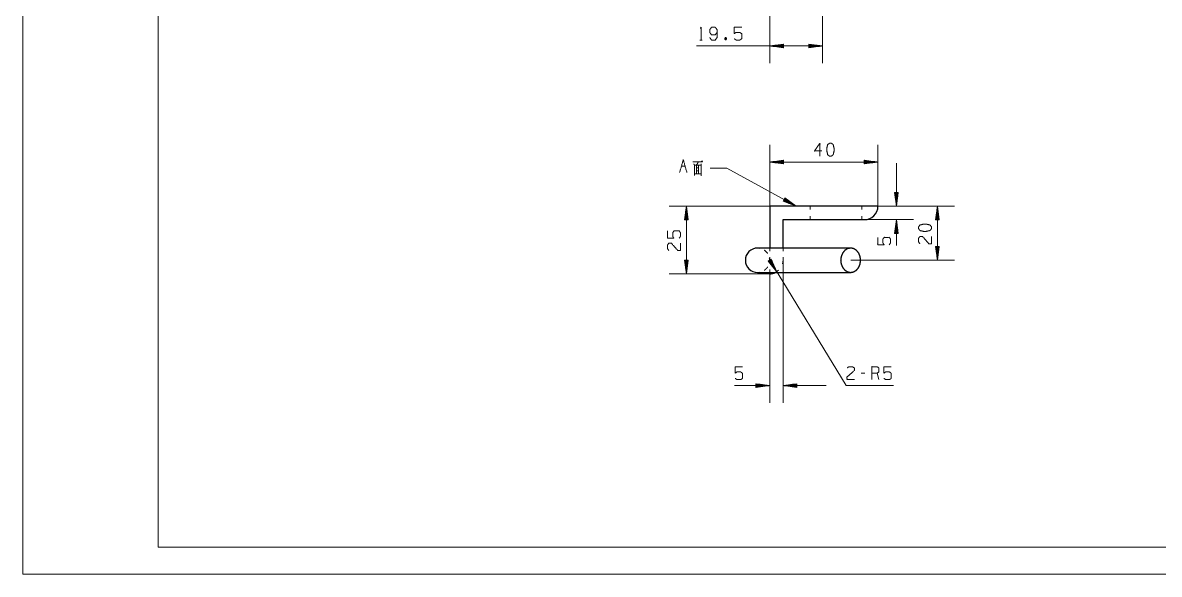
# Paper-space layout 'SHT2' of a CAD drawing. Header units: millimetres. Extents: x 0 to 420, y 0 to 297.
# Drawn here: x 0 to 210, y 0 to 101.9 of the extents above; entities that cross this region are included whole.
import ezdxf

# ---------------------------------------------------------------- set-up
doc = ezdxf.new("R2010")
doc.units = ezdxf.units.MM
doc.layers.add('101', color=7, linetype='Continuous', true_color=0xffffff)

psp = doc.layouts.new('SHT2')

# ---------------------------------------------------------------- linework, layer by layer
at = {"layer": '101', "color": 133, "linetype": 'Continuous', "lineweight": 18}
for p, q in [((0, 297), (0, 0)), ((25, 292), (25, 5)), ((25, 5), (415, 5)), ((0, 0), (420, 0))]:
    psp.add_line(p, q, dxfattribs=at)
at = {"layer": '101', "color": 22, "linetype": 'Continuous', "lineweight": 18}
for p, q in [((147.77, 115.69), (147.77, 94.45)), ((138.02, 110.69), (138.02, 94.45)), ((147.77, 97.63), (124.49, 97.63)), ((140.56, 97.96), (138.02, 97.63)), ((138.02, 97.63), (140.56, 97.29)), ((140.56, 97.65), (138.21, 97.65)), ((140.56, 97.6), (138.21, 97.6)), ((140.56, 97.7), (138.6, 97.7)), ((140.56, 97.55), (138.6, 97.55)), ((140.56, 97.75), (138.98, 97.75)), ((140.56, 97.5), (138.98, 97.5)), ((140.56, 97.8), (139.37, 97.8)), ((140.56, 97.45), (139.37, 97.45)), ((140.56, 97.86), (139.76, 97.86)), ((140.56, 97.4), (139.76, 97.4)), ((140.56, 97.91), (140.14, 97.91)), ((140.56, 97.35), (140.14, 97.35)), ((140.56, 97.96), (140.53, 97.96)), ((140.56, 97.96), (140.53, 97.96)), ((140.56, 97.3), (140.53, 97.3)), ((140.56, 97.3), (140.53, 97.3)), ((140.56, 97.29), (140.56, 97.96)), ((145.23, 97.96), (145.26, 97.96)), ((145.23, 97.96), (145.26, 97.96)), ((145.23, 97.96), (145.23, 97.29)), ((147.77, 97.63), (145.23, 97.96)), ((145.23, 97.91), (145.65, 97.91)), ((145.23, 97.86), (146.03, 97.86)), ((145.23, 97.8), (146.42, 97.8)), ((145.23, 97.75), (146.8, 97.75)), ((145.23, 97.7), (147.19, 97.7)), ((145.23, 97.65), (147.58, 97.65)), ((145.23, 97.29), (147.77, 97.63)), ((145.23, 97.6), (147.58, 97.6)), ((145.23, 97.55), (147.19, 97.55)), ((145.23, 97.5), (146.8, 97.5)), ((145.23, 97.45), (146.42, 97.45)), ((145.23, 97.4), (146.03, 97.4)), ((145.23, 97.35), (145.65, 97.35)), ((145.23, 97.3), (145.26, 97.3)), ((145.23, 97.3), (145.26, 97.3)), ((138.02, 68.03), (138.02, 79.35)), ((158.02, 68.03), (158.02, 79.35)), ((140.56, 76.51), (138.02, 76.18)), ((138.02, 76.18), (140.56, 75.84)), ((138.02, 76.18), (158.02, 76.18)), ((140.56, 76.2), (138.21, 76.2)), ((140.56, 76.15), (138.21, 76.15)), ((140.56, 76.25), (138.6, 76.25)), ((140.56, 76.1), (138.6, 76.1)), ((140.56, 76.3), (138.98, 76.3)), ((140.56, 76.05), (138.98, 76.05)), ((140.56, 76.35), (139.37, 76.35)), ((140.56, 76), (139.37, 76)), ((140.56, 76.4), (139.76, 76.4)), ((140.56, 75.95), (139.76, 75.95)), ((140.56, 76.45), (140.14, 76.45)), ((140.56, 75.9), (140.14, 75.9)), ((140.56, 76.51), (140.53, 76.51)), ((140.56, 76.51), (140.53, 76.51)), ((140.56, 75.85), (140.53, 75.85)), ((140.56, 75.85), (140.53, 75.85)), ((140.56, 75.84), (140.56, 76.51)), ((155.48, 76.51), (155.51, 76.51)), ((155.48, 76.51), (155.51, 76.51)), ((155.48, 76.51), (155.48, 75.84)), ((158.02, 76.18), (155.48, 76.51)), ((155.48, 76.45), (155.9, 76.45)), ((155.48, 76.4), (156.28, 76.4)), ((155.48, 76.35), (156.67, 76.35)), ((155.48, 76.3), (157.05, 76.3)), ((155.48, 76.25), (157.44, 76.25)), ((155.48, 76.2), (157.83, 76.2)), ((155.48, 75.84), (158.02, 76.18)), ((155.48, 76.15), (157.83, 76.15)), ((155.48, 76.1), (157.44, 76.1)), ((155.48, 76.05), (157.05, 76.05)), ((155.48, 76), (156.67, 76)), ((155.48, 75.95), (156.28, 75.95)), ((155.48, 75.9), (155.9, 75.9)), ((155.48, 75.85), (155.51, 75.85)), ((155.48, 75.85), (155.51, 75.85)), ((161.44, 68.03), (161.44, 75.97)), ((127.03, 75.06), (130.11, 75.06)), ((130.11, 75.06), (142.9, 68.03)), ((140.84, 69.55), (140.52, 68.96)), ((140.71, 69.32), (142.43, 68.38)), ((140.74, 69.36), (142.12, 68.61)), ((140.76, 69.41), (141.81, 68.84)), ((140.79, 69.45), (141.49, 69.07)), ((140.81, 69.5), (141.18, 69.3)), ((142.9, 68.03), (140.84, 69.55)), ((140.84, 69.54), (140.86, 69.53)), ((140.84, 69.54), (140.86, 69.53)), ((161.1, 70.57), (161.44, 68.03)), ((161.77, 70.57), (161.1, 70.57)), ((161.11, 70.57), (161.11, 70.54)), ((161.11, 70.57), (161.11, 70.54)), ((161.16, 70.57), (161.16, 70.15)), ((161.21, 70.57), (161.21, 69.77)), ((161.26, 70.57), (161.26, 69.38)), ((161.31, 70.57), (161.31, 68.99)), ((161.36, 70.57), (161.36, 68.61)), ((161.41, 70.57), (161.41, 68.22)), ((161.44, 68.03), (161.77, 70.57)), ((161.46, 70.57), (161.46, 68.22)), ((161.52, 70.57), (161.52, 68.61)), ((161.57, 70.57), (161.57, 68.99)), ((161.62, 70.57), (161.62, 69.38)), ((161.67, 70.57), (161.67, 69.77)), ((161.72, 70.57), (161.72, 70.15)), ((161.77, 70.57), (161.77, 70.54)), ((161.77, 70.57), (161.77, 70.54)), ((138.02, 68.03), (119.44, 68.03)), ((122.62, 68.03), (122.28, 65.49)), ((122.54, 65.49), (122.54, 67.45)), ((122.59, 65.49), (122.59, 67.84)), ((122.62, 55.53), (122.62, 68.03)), ((122.95, 65.49), (122.62, 68.03)), ((122.64, 65.49), (122.64, 67.84)), ((122.69, 65.49), (122.69, 67.45)), ((140.52, 68.96), (140.55, 68.95)), ((140.52, 68.96), (140.55, 68.95)), ((140.52, 68.96), (142.9, 68.03)), ((140.54, 69.01), (140.91, 68.81)), ((140.57, 69.05), (141.27, 68.67)), ((140.59, 69.1), (141.63, 68.52)), ((140.62, 69.14), (142, 68.38)), ((140.64, 69.19), (142.36, 68.24)), ((140.66, 69.23), (142.72, 68.1)), ((140.69, 69.28), (142.75, 68.15)), ((158.02, 68.03), (164.61, 68.03)), ((158.02, 68.03), (172.18, 68.03)), ((169.01, 68.03), (168.67, 65.49)), ((168.93, 65.49), (168.93, 67.45)), ((168.98, 65.49), (168.98, 67.84)), ((169.34, 65.49), (169.01, 68.03)), ((169.01, 58.03), (169.01, 68.03)), ((169.03, 65.49), (169.03, 67.84)), ((169.08, 65.49), (169.08, 67.45)), ((122.28, 65.49), (122.28, 65.52)), ((122.28, 65.49), (122.28, 65.52)), ((122.28, 65.49), (122.95, 65.49)), ((122.34, 65.49), (122.34, 65.91)), ((122.39, 65.49), (122.39, 66.29)), ((122.44, 65.49), (122.44, 66.68)), ((122.49, 65.49), (122.49, 67.07)), ((122.74, 65.49), (122.74, 67.07)), ((122.79, 65.49), (122.79, 66.68)), ((122.84, 65.49), (122.84, 66.29)), ((122.89, 65.49), (122.89, 65.91)), ((122.95, 65.49), (122.95, 65.52)), ((122.95, 65.49), (122.95, 65.52)), ((155.52, 65.53), (164.61, 65.53)), ((161.44, 65.53), (161.1, 62.99)), ((161.41, 62.99), (161.41, 65.34)), ((161.44, 65.53), (161.44, 60.74)), ((161.77, 62.99), (161.44, 65.53)), ((161.46, 62.99), (161.46, 65.34)), ((168.67, 65.49), (169.34, 65.49)), ((168.68, 65.49), (168.68, 65.52)), ((168.68, 65.49), (168.68, 65.52)), ((168.73, 65.49), (168.73, 65.91)), ((168.78, 65.49), (168.78, 66.29)), ((168.83, 65.49), (168.83, 66.68)), ((168.88, 65.49), (168.88, 67.07)), ((169.13, 65.49), (169.13, 67.07)), ((169.18, 65.49), (169.18, 66.68)), ((169.23, 65.49), (169.23, 66.29)), ((169.28, 65.49), (169.28, 65.91)), ((169.34, 65.49), (169.34, 65.52)), ((169.34, 65.49), (169.34, 65.52)), ((161.11, 62.99), (161.11, 63.02)), ((161.11, 62.99), (161.11, 63.02)), ((161.16, 62.99), (161.16, 63.41)), ((161.21, 62.99), (161.21, 63.79)), ((161.26, 62.99), (161.26, 64.18)), ((161.31, 62.99), (161.31, 64.57)), ((161.36, 62.99), (161.36, 64.95)), ((161.52, 62.99), (161.52, 64.95)), ((161.57, 62.99), (161.57, 64.57)), ((161.62, 62.99), (161.62, 64.18)), ((161.67, 62.99), (161.67, 63.79)), ((161.72, 62.99), (161.72, 63.41)), ((161.77, 62.99), (161.77, 63.02)), ((161.77, 62.99), (161.77, 63.02)), ((161.1, 62.99), (161.77, 62.99)), ((169.34, 60.57), (168.67, 60.57)), ((168.67, 60.57), (169.01, 58.03)), ((168.68, 60.57), (168.68, 60.54)), ((168.68, 60.57), (168.68, 60.54)), ((168.73, 60.57), (168.73, 60.15)), ((168.78, 60.57), (168.78, 59.77)), ((168.83, 60.57), (168.83, 59.38)), ((168.88, 60.57), (168.88, 58.99)), ((168.93, 60.57), (168.93, 58.61)), ((168.98, 60.57), (168.98, 58.22)), ((169.01, 58.03), (169.34, 60.57)), ((169.03, 60.57), (169.03, 58.22)), ((169.08, 60.57), (169.08, 58.61)), ((169.13, 60.57), (169.13, 58.99)), ((169.18, 60.57), (169.18, 59.38)), ((169.23, 60.57), (169.23, 59.77)), ((169.28, 60.57), (169.28, 60.15)), ((169.34, 60.57), (169.34, 60.54)), ((169.34, 60.57), (169.34, 60.54)), ((122.28, 58.07), (122.62, 55.53)), ((122.95, 58.07), (122.28, 58.07)), ((122.28, 58.07), (122.28, 58.04)), ((122.28, 58.07), (122.28, 58.04)), ((122.34, 58.07), (122.34, 57.65)), ((122.39, 58.07), (122.39, 57.27)), ((122.44, 58.07), (122.44, 56.88)), ((122.49, 58.07), (122.49, 56.49)), ((122.54, 58.07), (122.54, 56.11)), ((122.59, 58.07), (122.59, 55.72)), ((122.62, 55.53), (122.95, 58.07)), ((122.64, 58.07), (122.64, 55.72)), ((122.69, 58.07), (122.69, 56.11)), ((122.74, 58.07), (122.74, 56.49)), ((122.79, 58.07), (122.79, 56.88)), ((122.84, 58.07), (122.84, 57.27)), ((122.89, 58.07), (122.89, 57.65)), ((122.95, 58.07), (122.95, 58.04)), ((122.95, 58.07), (122.95, 58.04)), ((138.28, 58.24), (137.71, 57.89)), ((137.71, 57.89), (139.32, 55.9)), ((137.72, 57.89), (137.73, 57.87)), ((137.72, 57.89), (137.73, 57.87)), ((137.76, 57.92), (137.98, 57.56)), ((137.8, 57.95), (138.22, 57.26)), ((137.85, 57.97), (138.47, 56.96)), ((137.89, 58), (138.71, 56.65)), ((137.93, 58.02), (138.95, 56.35)), ((137.98, 58.05), (139.2, 56.05)), ((138.02, 58.08), (139.24, 56.07)), ((138.02, 58.03), (152.14, 34.87)), ((138.06, 58.1), (139.08, 56.43)), ((138.11, 58.13), (138.93, 56.79)), ((138.15, 58.16), (138.77, 57.14)), ((138.19, 58.18), (138.61, 57.5)), ((138.24, 58.21), (138.45, 57.85)), ((138.28, 58.24), (138.3, 58.21)), ((139.32, 55.9), (138.28, 58.24)), ((138.28, 58.24), (138.3, 58.21)), ((140.52, 58.03), (140.52, 31.7)), ((152.98, 58.03), (172.18, 58.03)), ((138.02, 55.53), (119.44, 55.53)), ((138.02, 55.53), (138.02, 31.7)), ((138.02, 34.87), (131.49, 34.87)), ((135.48, 35.21), (135.48, 34.54)), ((138.02, 34.87), (135.48, 35.21)), ((135.48, 35.2), (135.51, 35.2)), ((135.48, 35.2), (135.51, 35.2)), ((135.48, 35.15), (135.9, 35.15)), ((135.48, 35.1), (136.28, 35.1)), ((135.48, 35.05), (136.67, 35.05)), ((135.48, 35), (137.05, 35)), ((135.48, 34.95), (137.44, 34.95)), ((135.48, 34.9), (137.83, 34.9)), ((135.48, 34.54), (138.02, 34.87)), ((135.48, 34.85), (137.83, 34.85)), ((135.48, 34.8), (137.44, 34.8)), ((135.48, 34.75), (137.05, 34.75)), ((135.48, 34.7), (136.67, 34.7)), ((135.48, 34.65), (136.28, 34.65)), ((135.48, 34.59), (135.9, 34.59)), ((135.48, 34.54), (135.51, 34.54)), ((135.48, 34.54), (135.51, 34.54)), ((143.06, 35.21), (140.52, 34.87)), ((140.52, 34.87), (143.06, 34.54)), ((140.52, 34.87), (148.46, 34.87)), ((143.06, 34.9), (140.71, 34.9)), ((143.06, 34.85), (140.71, 34.85)), ((143.06, 34.95), (141.1, 34.95)), ((143.06, 34.8), (141.1, 34.8)), ((143.06, 35), (141.48, 35)), ((143.06, 34.75), (141.48, 34.75)), ((143.06, 35.05), (141.87, 35.05)), ((143.06, 34.7), (141.87, 34.7)), ((143.06, 35.1), (142.26, 35.1)), ((143.06, 34.65), (142.26, 34.65)), ((143.06, 35.15), (142.64, 35.15)), ((143.06, 34.59), (142.64, 34.59)), ((143.06, 35.2), (143.03, 35.2)), ((143.06, 35.2), (143.03, 35.2)), ((143.06, 34.54), (143.03, 34.54)), ((143.06, 34.54), (143.03, 34.54)), ((143.06, 34.54), (143.06, 35.21)), ((152.14, 34.87), (160.92, 34.87))]:
    psp.add_line(p, q, dxfattribs=at)
at = {"layer": '101', "color": 72, "linetype": 'Continuous', "lineweight": 18}
for p, q in [((125.13, 98.72), (125.55, 98.72)), ((129.8, 99.17), (129.96, 98.74)), ((121.72, 75.44), (122.39, 75.44)), ((155.6, 37.17), (154.92, 37.17)), ((158.21, 35.97), (157.87, 37.17))]:
    psp.add_line(p, q, dxfattribs=at)
at = {"layer": '101', "color": 27, "linetype": 'Continuous', "lineweight": 25}
for p, q in [((138.02, 68.03), (138.02, 60.28)), ((158.02, 68.03), (138.02, 68.03)), ((140.52, 60.28), (140.52, 65.53)), ((140.52, 65.53), (155.52, 65.53)), ((152.98, 60.28), (137.13, 60.28)), ((137.13, 55.78), (152.98, 55.78)), ((138.02, 55.78), (138.02, 55.53))]:
    psp.add_line(p, q, dxfattribs=at)
at = {"layer": '101', "color": 53, "linetype": 'Continuous', "lineweight": 18}
for p, q in [((145.52, 68.03), (145.52, 67.41)), ((155.02, 67.41), (155.02, 68.03)), ((145.52, 66.16), (145.52, 65.53)), ((155.02, 65.53), (155.02, 66.16)), ((135.77, 60.28), (136.2, 60.21)), ((138.02, 60.28), (138.02, 59.72)), ((140.52, 59.72), (140.52, 60.28)), ((138.02, 58.59), (138.02, 57.47)), ((140.39, 57.35), (140.52, 58.03)), ((140.52, 58.03), (140.52, 58.59)), ((136.2, 55.85), (135.77, 55.78)), ((138.02, 56.34), (138.02, 55.78)), ((139.11, 55.78), (139.67, 56.19))]:
    psp.add_line(p, q, dxfattribs=at)
at = {"layer": '101', "color": 27, "linetype": 'Continuous', "lineweight": 25}
for centre, radius, start, end in [((155.52, 68.03), 2.5, 270, 0), ((135.77, 58.03), 2.25, 90, 180), ((135.77, 58.03), 2.25, 180, 270), ((138.02, 58.03), 2.5, 270, 295.8427)]:
    psp.add_arc(centre, radius, start, end, dxfattribs=at)
at = {"layer": '101', "color": 22, "linetype": 'Continuous', "lineweight": 18}
psp.add_arc((138.02, 58.03), 2.5, 249.5835, 270, dxfattribs=at)
at = {"layer": '101', "color": 72, "linetype": 'Continuous', "lineweight": 18}
for points, knots in [([(125.2, 100.89), (125.34, 101.09), (125.34, 98.72)], [0, 0, 0.093493, 1, 1]), ([(126.94, 99.19), (127.26, 98.72), (127.95, 98.72), (128.29, 99.19), (128.29, 100.62), (127.95, 101.09), (127.26, 101.09), (126.94, 100.62), (126.93, 100.14), (127.26, 99.67), (127.95, 99.67), (128.29, 100.14)], [0, 0, 0.076856, 0.169524, 0.247728, 0.439295, 0.5175, 0.610168, 0.687025, 0.750925, 0.829129, 0.921797, 1, 1]), ([(131.48, 98.94), (131.82, 98.72), (132.5, 98.72), (132.84, 98.94), (132.84, 99.89), (132.5, 100.14), (131.82, 100.14), (131.48, 99.92), (131.48, 101.09), (132.84, 101.09)], [0, 0, 0.062228, 0.168343, 0.230571, 0.376815, 0.441265, 0.54738, 0.609608, 0.79049, 1, 1]), ([(129.8, 98.74), (129.96, 98.74), (130.05, 98.97), (129.96, 99.17), (129.8, 99.17), (129.72, 98.97), (129.8, 98.74), (129.96, 99.17)], [0, 0, 0.093974, 0.236783, 0.365957, 0.459931, 0.589105, 0.731914, 1, 1]), ([(147.65, 78.22), (146.3, 78.22), (147.31, 79.64), (147.31, 77.27)], [0, 0, 0.245869, 0.565295, 1, 1]), ([(149.41, 77.27), (149.75, 77.52), (149.92, 78.22), (149.92, 78.69), (149.75, 79.42), (149.41, 79.64), (149.07, 79.64), (148.74, 79.42), (148.56, 78.69), (148.58, 78.22), (148.74, 77.52), (149.07, 77.27), (149.41, 77.27)], [0, 0, 0.067526, 0.183971, 0.260583, 0.380943, 0.446141, 0.500306, 0.565504, 0.685863, 0.762528, 0.878309, 0.945835, 1, 1]), ([(123.82, 76.24), (125.58, 76.24), (125.48, 76.42), (125.41, 76.29)], [0, 0, 0.835407, 0.932122, 1, 1]), ([(123.99, 75.84), (124.12, 75.62), (124.12, 73.67), (124.12, 73.97), (125.34, 73.97), (125.34, 73.64), (125.34, 75.84), (125.34, 75.62), (124.12, 75.62), (124.49, 75.62), (124.49, 74.02), (124.49, 74.54), (124.89, 74.54), (124.89, 74.02), (124.89, 75.62), (124.89, 75.12), (124.49, 75.12)], [0, 0, 0.018839, 0.161904, 0.183914, 0.27339, 0.297234, 0.458641, 0.475149, 0.564625, 0.591857, 0.709244, 0.747762, 0.777587, 0.816105, 0.933492, 0.970175, 1, 1]), ([(124.73, 76.24), (124.79, 76.14), (124.54, 75.67)], [0, 0, 0.174466, 1, 1]), ([(121.3, 62.1), (121.52, 62.43), (121.52, 63.12), (121.3, 63.46), (120.35, 63.46), (120.1, 63.12), (120.1, 62.43), (120.32, 62.1), (119.15, 62.1), (119.15, 63.46)], [0, 0, 0.062228, 0.168344, 0.230572, 0.376816, 0.441265, 0.547381, 0.609609, 0.79049, 1, 1]), ([(167.91, 64.2), (167.66, 64.53), (166.96, 64.71), (166.49, 64.71), (165.76, 64.53), (165.54, 64.2), (165.54, 63.86), (165.76, 63.52), (166.49, 63.35), (166.96, 63.37), (167.66, 63.52), (167.91, 63.86), (167.91, 64.2)], [0, 0, 0.067525, 0.183971, 0.260585, 0.380944, 0.446141, 0.500306, 0.565504, 0.685863, 0.76253, 0.87831, 0.945835, 1, 1]), ([(119.37, 59.84), (119.15, 60.16), (119.15, 60.85), (119.37, 61.18), (119.85, 61.18), (121.05, 59.82), (121.52, 59.84), (121.52, 61.18)], [0, 0, 0.069692, 0.192977, 0.265274, 0.350227, 0.674741, 0.759753, 1, 1]), ([(160.12, 60.9), (160.35, 61.24), (160.35, 61.93), (160.12, 62.26), (159.17, 62.26), (158.92, 61.93), (158.92, 61.24), (159.15, 60.9), (157.97, 60.9), (157.97, 62.26)], [0, 0, 0.062228, 0.168344, 0.230572, 0.376816, 0.441265, 0.547381, 0.609609, 0.79049, 1, 1]), ([(165.76, 61.09), (165.54, 61.41), (165.54, 62.1), (165.76, 62.43), (166.24, 62.43), (167.44, 61.07), (167.91, 61.09), (167.91, 62.43)], [0, 0, 0.069692, 0.192977, 0.265273, 0.350228, 0.674741, 0.759752, 1, 1]), ([(131.65, 36.19), (131.98, 35.97), (132.67, 35.97), (133.01, 36.19), (133.01, 37.14), (132.67, 37.39), (131.98, 37.39), (131.65, 37.17), (131.65, 38.34), (133.01, 38.34)], [0, 0, 0.062228, 0.168343, 0.230571, 0.376816, 0.441265, 0.547381, 0.609609, 0.79049, 1, 1]), ([(152.31, 38.12), (152.63, 38.34), (153.32, 38.34), (153.66, 38.12), (153.66, 37.64), (152.29, 36.44), (152.31, 35.97), (153.66, 35.97)], [0, 0, 0.069693, 0.192977, 0.265274, 0.350227, 0.67474, 0.759752, 1, 1]), ([(156.87, 35.97), (156.87, 38.34), (157.87, 38.34), (158.21, 38.12), (158.21, 37.39), (157.87, 37.17), (156.87, 37.17)], [0, 0, 0.400951, 0.571035, 0.639278, 0.761674, 0.829917, 1, 1]), ([(159.12, 36.19), (159.46, 35.97), (160.15, 35.97), (160.48, 36.19), (160.48, 37.14), (160.15, 37.39), (159.46, 37.39), (159.12, 37.17), (159.12, 38.34), (160.48, 38.34)], [0, 0, 0.062228, 0.168343, 0.230572, 0.376816, 0.441266, 0.547381, 0.609609, 0.790489, 1, 1])]:
    psp.add_open_spline(points, degree=1, knots=knots, dxfattribs=at)
psp.add_open_spline([(121.38, 74.24), (122.05, 76.62), (122.72, 74.24)], degree=1, dxfattribs=at)
at = {"layer": '101', "color": 27, "linetype": 'Continuous', "lineweight": 25}
for points, knots in [([(137.13, 60.28), (136.38, 60.28), (135.77, 60.28)], [0, 0, 0.547777, 1, 1]), ([(151.13, 58.03), (151.22, 58.73), (151.49, 59.35), (151.89, 59.85), (152.41, 60.17), (152.98, 60.28), (153.55, 60.17), (154.06, 59.85), (154.47, 59.35), (154.73, 58.73), (154.82, 58.03), (154.73, 57.33), (154.47, 56.71), (154.06, 56.21), (153.55, 55.89), (152.98, 55.78), (152.41, 55.89), (151.89, 56.21), (151.49, 56.71), (151.22, 57.33), (151.13, 58.03)], [0, 0, 0.054614, 0.107557, 0.15768, 0.204813, 0.25, 0.295187, 0.34232, 0.392442, 0.445386, 0.5, 0.554614, 0.607557, 0.657679, 0.704813, 0.75, 0.795187, 0.84232, 0.892443, 0.945386, 1, 1]), ([(135.77, 55.78), (135.92, 55.78), (137.13, 55.78)], [0, 0, 0.114237, 1, 1])]:
    psp.add_open_spline(points, degree=1, knots=knots, dxfattribs=at)
at = {"layer": '101', "color": 53, "linetype": 'Continuous', "lineweight": 18}
for points, knots in [([(137.01, 59.89), (137.09, 59.85), (137.59, 59.35), (137.63, 59.27)], [0, 0, 0.100001, 0.900002, 1, 1]), ([(137.63, 56.79), (137.59, 56.71), (137.09, 56.21), (137.01, 56.17)], [0, 0, 0.099998, 0.899999, 1, 1]), ([(137.95, 58.46), (138.02, 58.03), (137.95, 57.6)], [0, 0, 0.499997, 1, 1])]:
    psp.add_open_spline(points, degree=1, knots=knots, dxfattribs=at)

doc.saveas('drawing.dxf')
